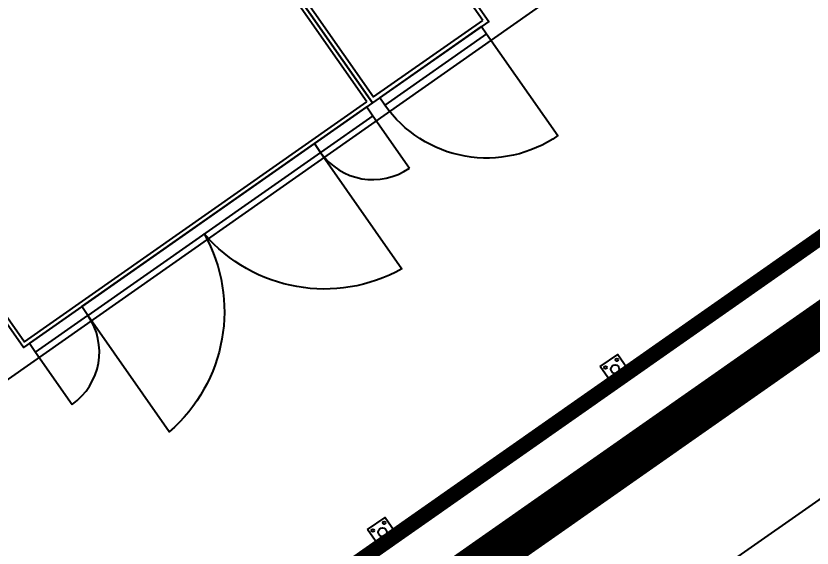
# Model space of a CAD drawing. Header units: millimetres. Extents: x 152904052 to 153933663, y 538271515 to 539240469.
# Drawn here: x 153454798 to 153460405, y 538568327 to 538572072 of the extents above; entities that cross this region are included whole.
import ezdxf
from ezdxf.enums import TextEntityAlignment as Align

# ---------------------------------------------------------------- set-up
doc = ezdxf.new("R2010")
doc.units = ezdxf.units.MM
for name, color, linetype in [('FENC', 7, 'Continuous'), ('POWR', 5, 'Continuous'), ('SCHM', 9, 'Continuous'), ('TEXT', 7, 'Continuous')]:
    doc.layers.add(name, color=color, linetype=linetype)
doc.styles.get("Standard").update_dxf_attribs({"font": 'GulimChe.ttf'})

msp = doc.modelspace()

# ---------------------------------------------------------------- linework, layer by layer
at = {"layer": 'FENC', "color": 8}
for p, q in [((153455784.3, 538567230.5), (153474257.9, 538580165.9)), ((153455816.4, 538567314), (153474167.1, 538580163.3)), ((153458998.8, 538569481.3), (153458912.8, 538569604.2)), ((153459060.9, 538569524.8), (153458998.8, 538569481.3)), ((153457360.5, 538568334.2), (153457274.5, 538568457)), ((153457422.6, 538568377.7), (153457360.5, 538568334.2))]:
    msp.add_line(p, q, dxfattribs=at)
for points in [[(153458912.8, 538569604.2), (153459035.6, 538569690.2), (153459121.7, 538569567.4), (153458998.8, 538569481.3)], [(153457274.5, 538568457), (153457397.3, 538568543.1), (153457483.4, 538568420.2), (153457360.5, 538568334.2)]]:
    msp.add_lwpolyline(points, close=True, dxfattribs=at)
for centre, radius in [((153459017.2, 538569585.8), 30), ((153459017.2, 538569585.8), 30), ((153459029, 538569652.8), 9.49), ((153458950.2, 538569597.6), 9.49), ((153459084.2, 538569574), 9.49), ((153459005.4, 538569518.8), 9.49), ((153457390.7, 538568505.6), 9.49), ((153457311.9, 538568450.4), 9.49), ((153457378.9, 538568438.6), 30), ((153457378.9, 538568438.6), 30), ((153457445.9, 538568426.8), 9.49), ((153457367.1, 538568371.6), 9.49)]:
    msp.add_circle(centre, radius, dxfattribs=at)
at = {"layer": 'POWR', "color": 7}
for points in [[(153469780.4, 538584074.6), (153471663.2, 538581385.6), (153446937.2, 538564042.2), (153445040.3, 538566751.3), (153469780.4, 538584074.6)], [(153457311.1, 538571369.8), (153457569.2, 538571001.2)], [(153454935.5, 538569706.4), (153455193.6, 538569337.8)]]:
    msp.add_lwpolyline(points, dxfattribs=at)
for points in [[(153456407.5, 538574491), (153458128.2, 538572033.5), (153457309, 538571459.9), (153455588.3, 538573917.4)], [(153458086.4, 538572040.8), (153456399.2, 538574450.4), (153455629.2, 538573911.3), (153457316.4, 538571501.7)], [(153455588.3, 538573917.4), (153457309, 538571459.9), (153454851.5, 538569739.2), (153453130.8, 538572196.6)], [(153457269.3, 538571466.9), (153455581.3, 538573877.7), (153453170.5, 538572189.6), (153454858.5, 538569778.9)], [(153458112.8, 538571946.5), (153457396.1, 538571444.6), (153457360.2, 538571495.8), (153458077, 538571997.7)], [(153457311.1, 538571369.8), (153456942.5, 538571111.7), (153456899.4, 538571173.1), (153457268.1, 538571431.2)], [(153456942.5, 538571111.7), (153455304.1, 538569964.5), (153455261.1, 538570026), (153456899.4, 538571173.1)], [(153454935.5, 538569706.4), (153455304.1, 538569964.5), (153455261.1, 538570026), (153454892.5, 538569767.9)]]:
    msp.add_lwpolyline(points, close=True, dxfattribs=at)
for points in [[(153458112.8, 538571946.5), (153458614.7, 538571229.7, -0.414214), (153457396.1, 538571444.6)], [(153456942.5, 538571111.7), (153457516, 538570292.5, -0.356268), (153456123.3, 538570538.1, -0.356268), (153455877.7, 538569145.4), (153455304.1, 538569964.5)]]:
    msp.add_lwpolyline(points, format="xyb", dxfattribs=at)
for centre, start, end in [((153457311.1, 538571369.8), 215, 305), ((153454935.5, 538569706.4), 305, 35)]:
    msp.add_arc(centre, 450, start, end, dxfattribs=at)
at = {"layer": 'SCHM'}
msp.add_lwpolyline([(153309206.5, 538922882.6), (153362041.8, 538959878.3), (153517431.3, 538737959.2), (153500636.4, 538637005.7), (153497846.8, 538615992.3), (153507779.6, 538601806.8), (153445728.8, 538558358.4)], dxfattribs=at)
at = {"layer": 'SCHM', "const_width": 300}
msp.add_lwpolyline([(153516377.8, 538737720.2), (153499645.1, 538637137.3), (153487684.3, 538628762.3), (153506386.8, 538602052.4), (153445810.6, 538559636.4), (153427681.5, 538585527.4, 0.414146), (153426288.9, 538585772.8), (153424446.1, 538584482.4, 0.414214), (153424200.5, 538583089.7), (153443870.2, 538554998.6, 0.40888), (153452912.1, 538553398.1), (153485721, 538576279.9), (153508667.6, 538588016.3)], format="xyb", dxfattribs=at)
at = {"layer": 'SCHM', "const_width": 100}
msp.add_lwpolyline([(153445933.3, 538560332.8), (153505690.5, 538602175.2), (153498536.4, 538612392.3)], dxfattribs=at)

# ---------------------------------------------------------------- texts
at = {"layer": 'TEXT'}
msp.add_text('전기실#CD', height=4550, rotation=34.9999, dxfattribs=at).set_placement((153466474.5, 538561025.3), align=Align.CENTER)

doc.saveas('drawing.dxf')
